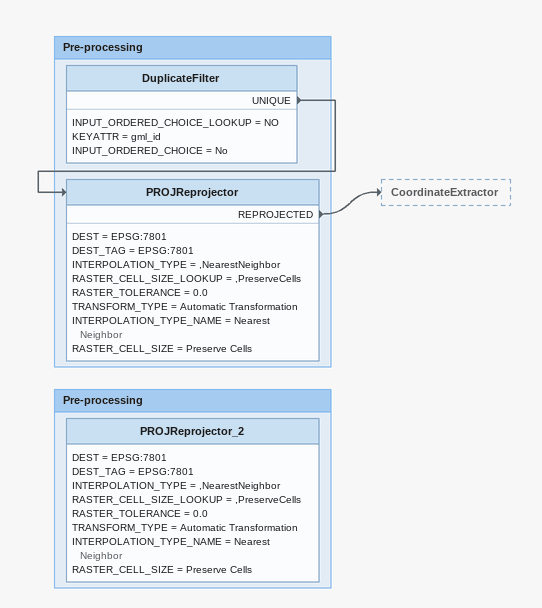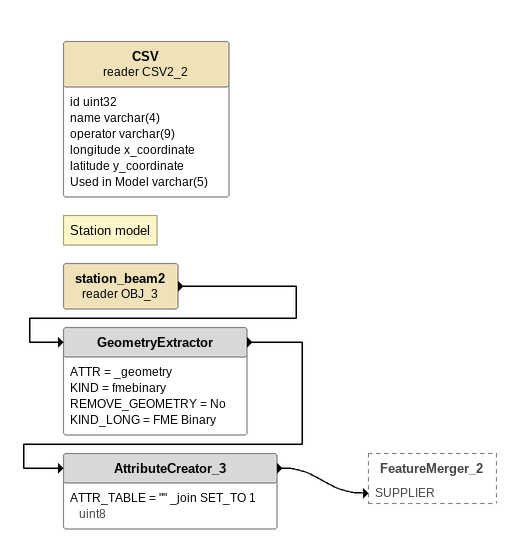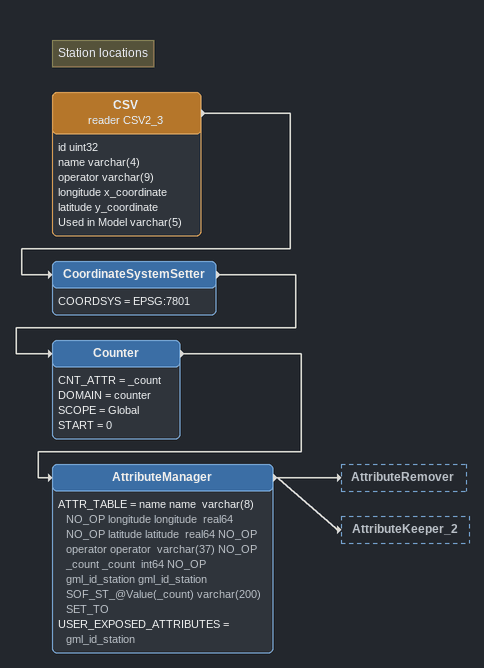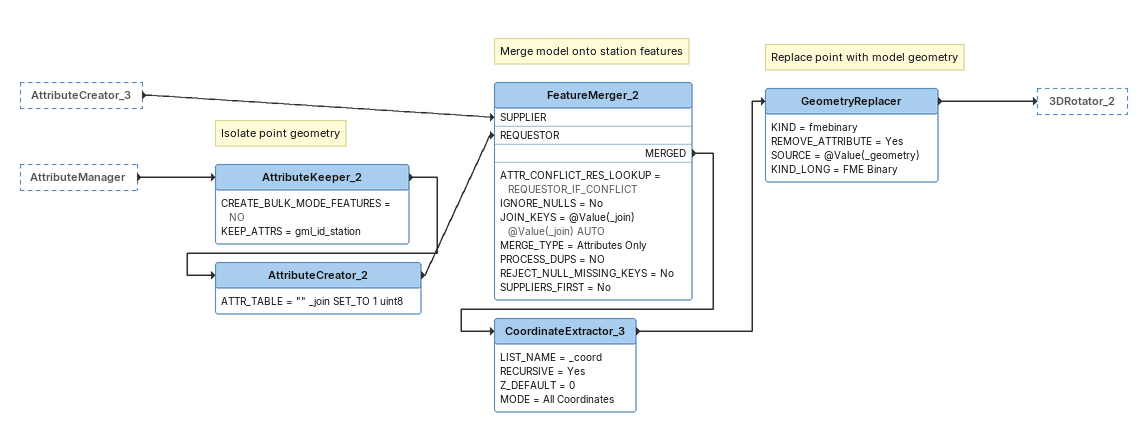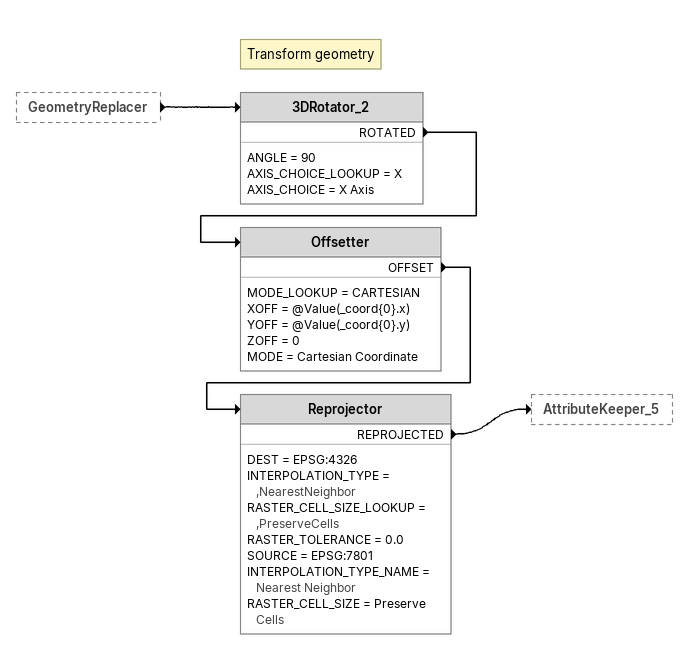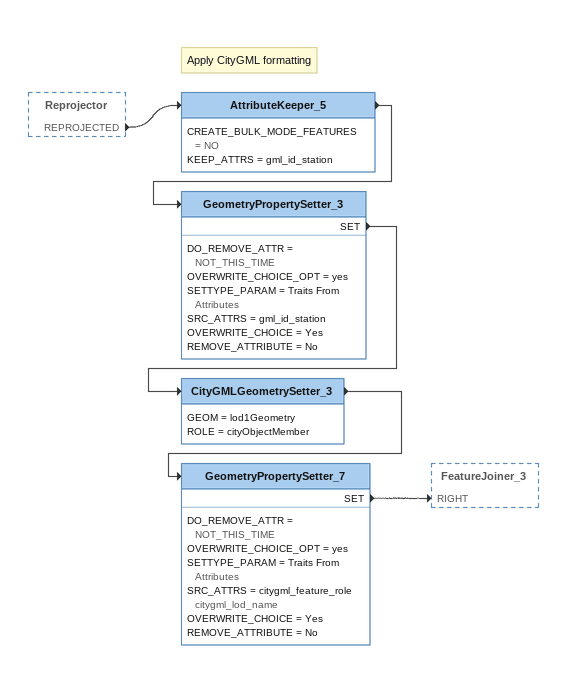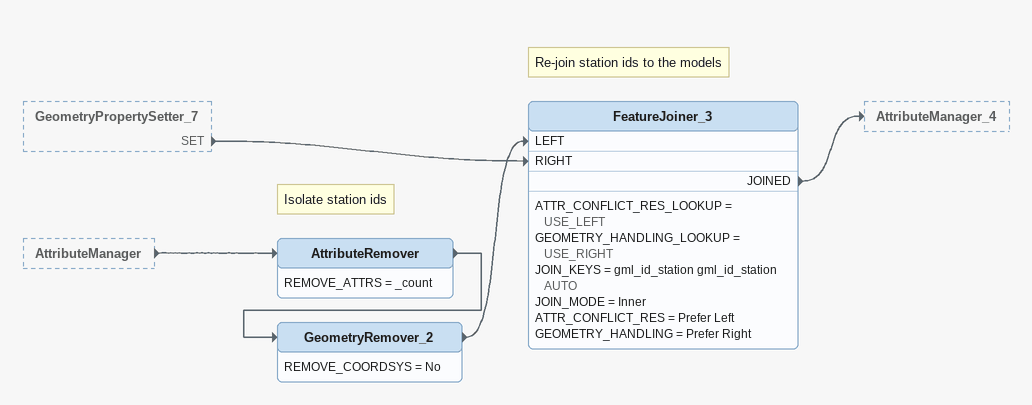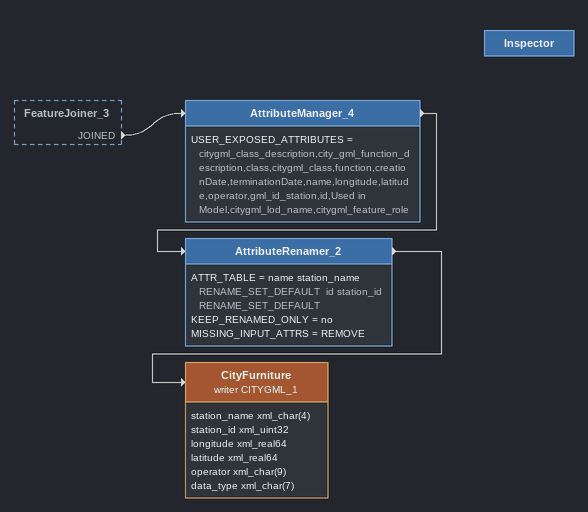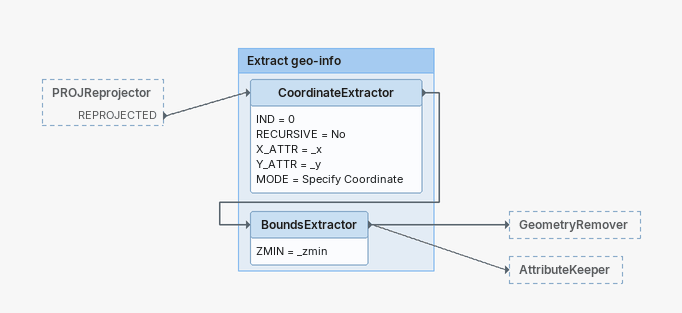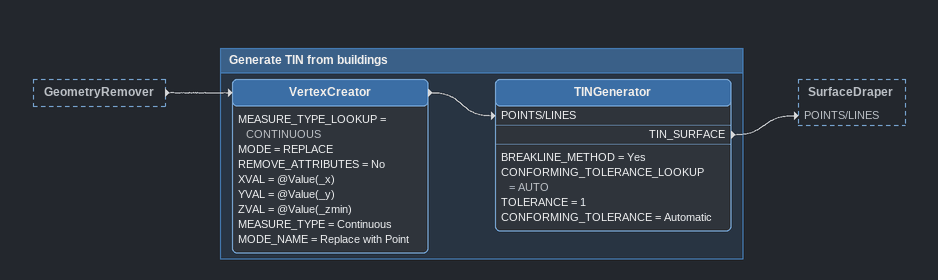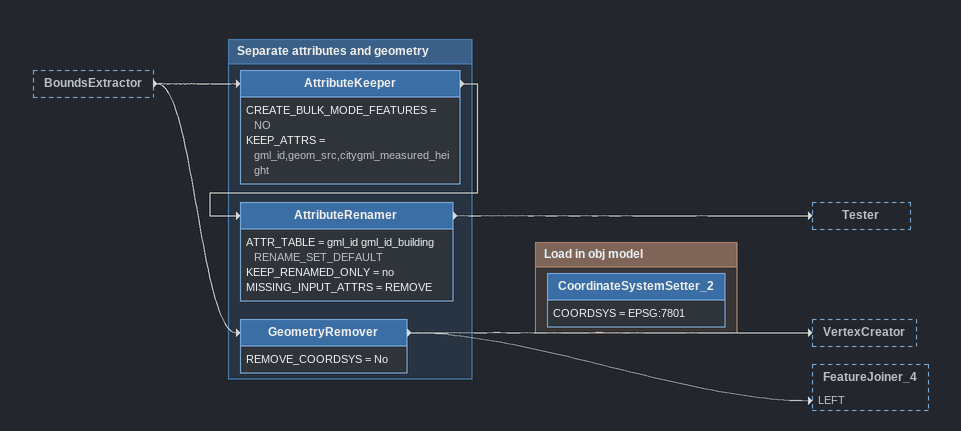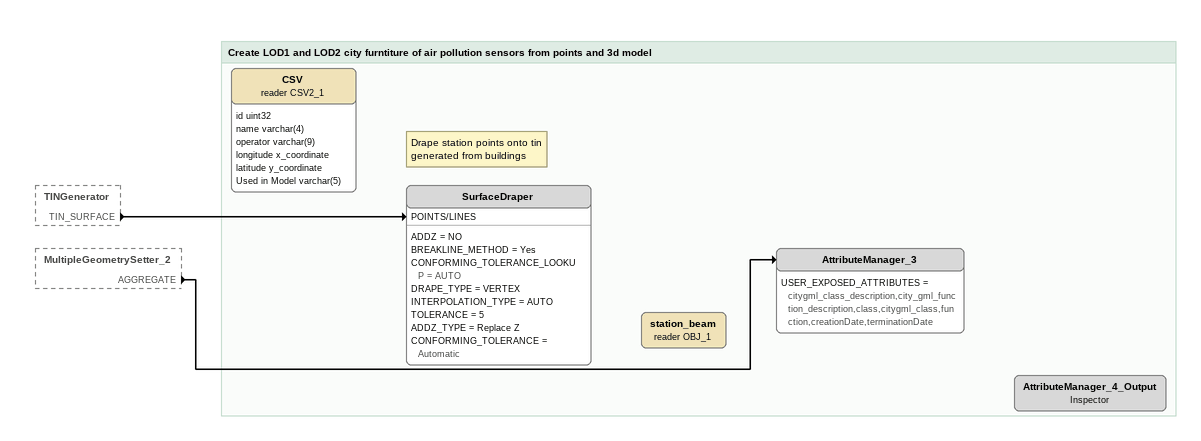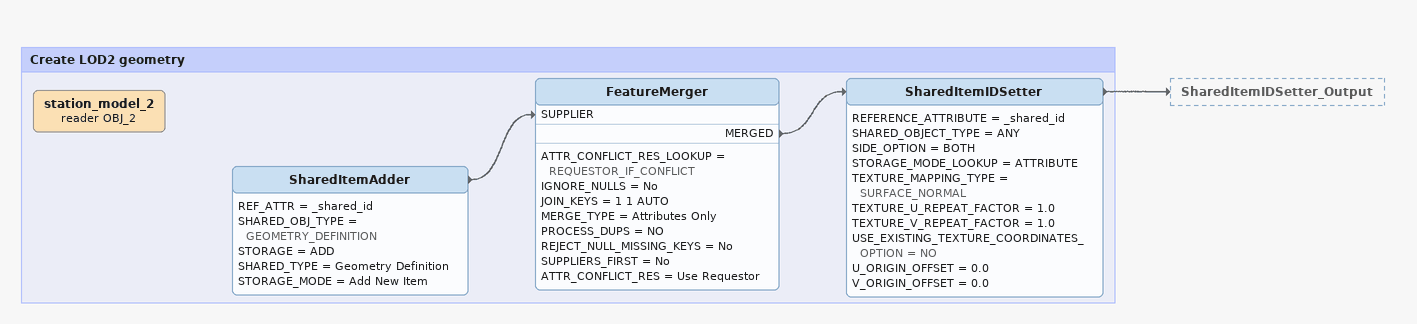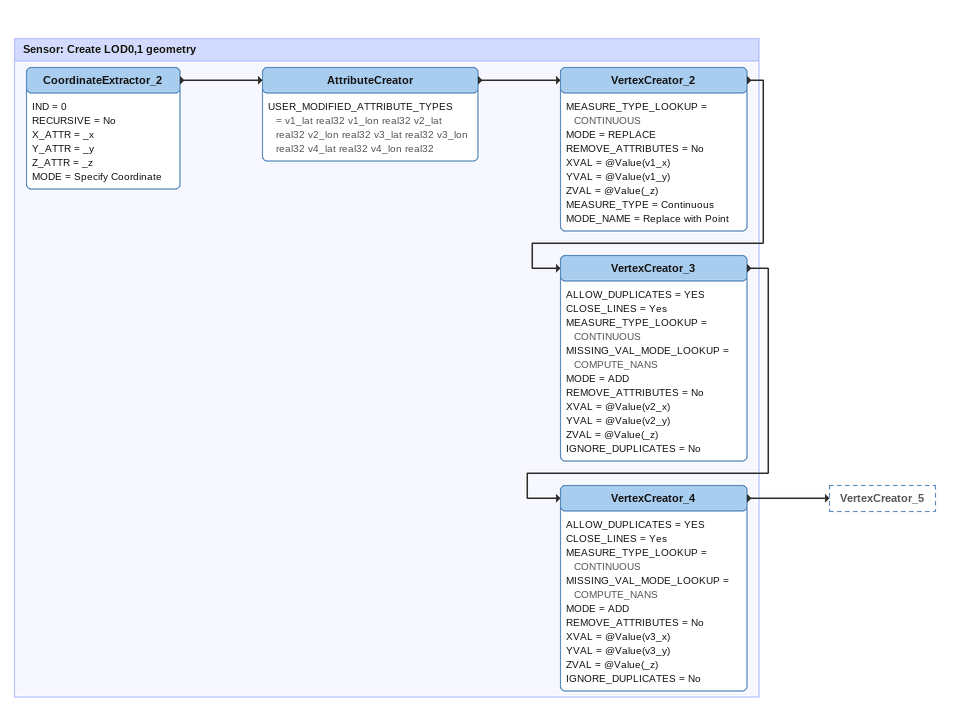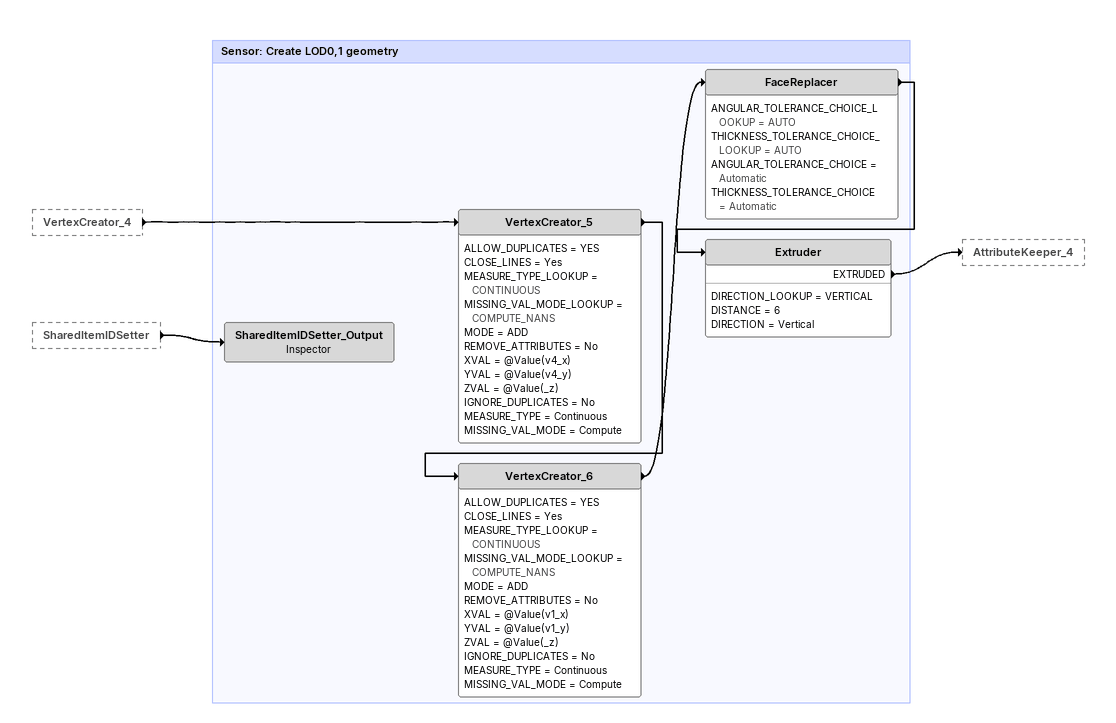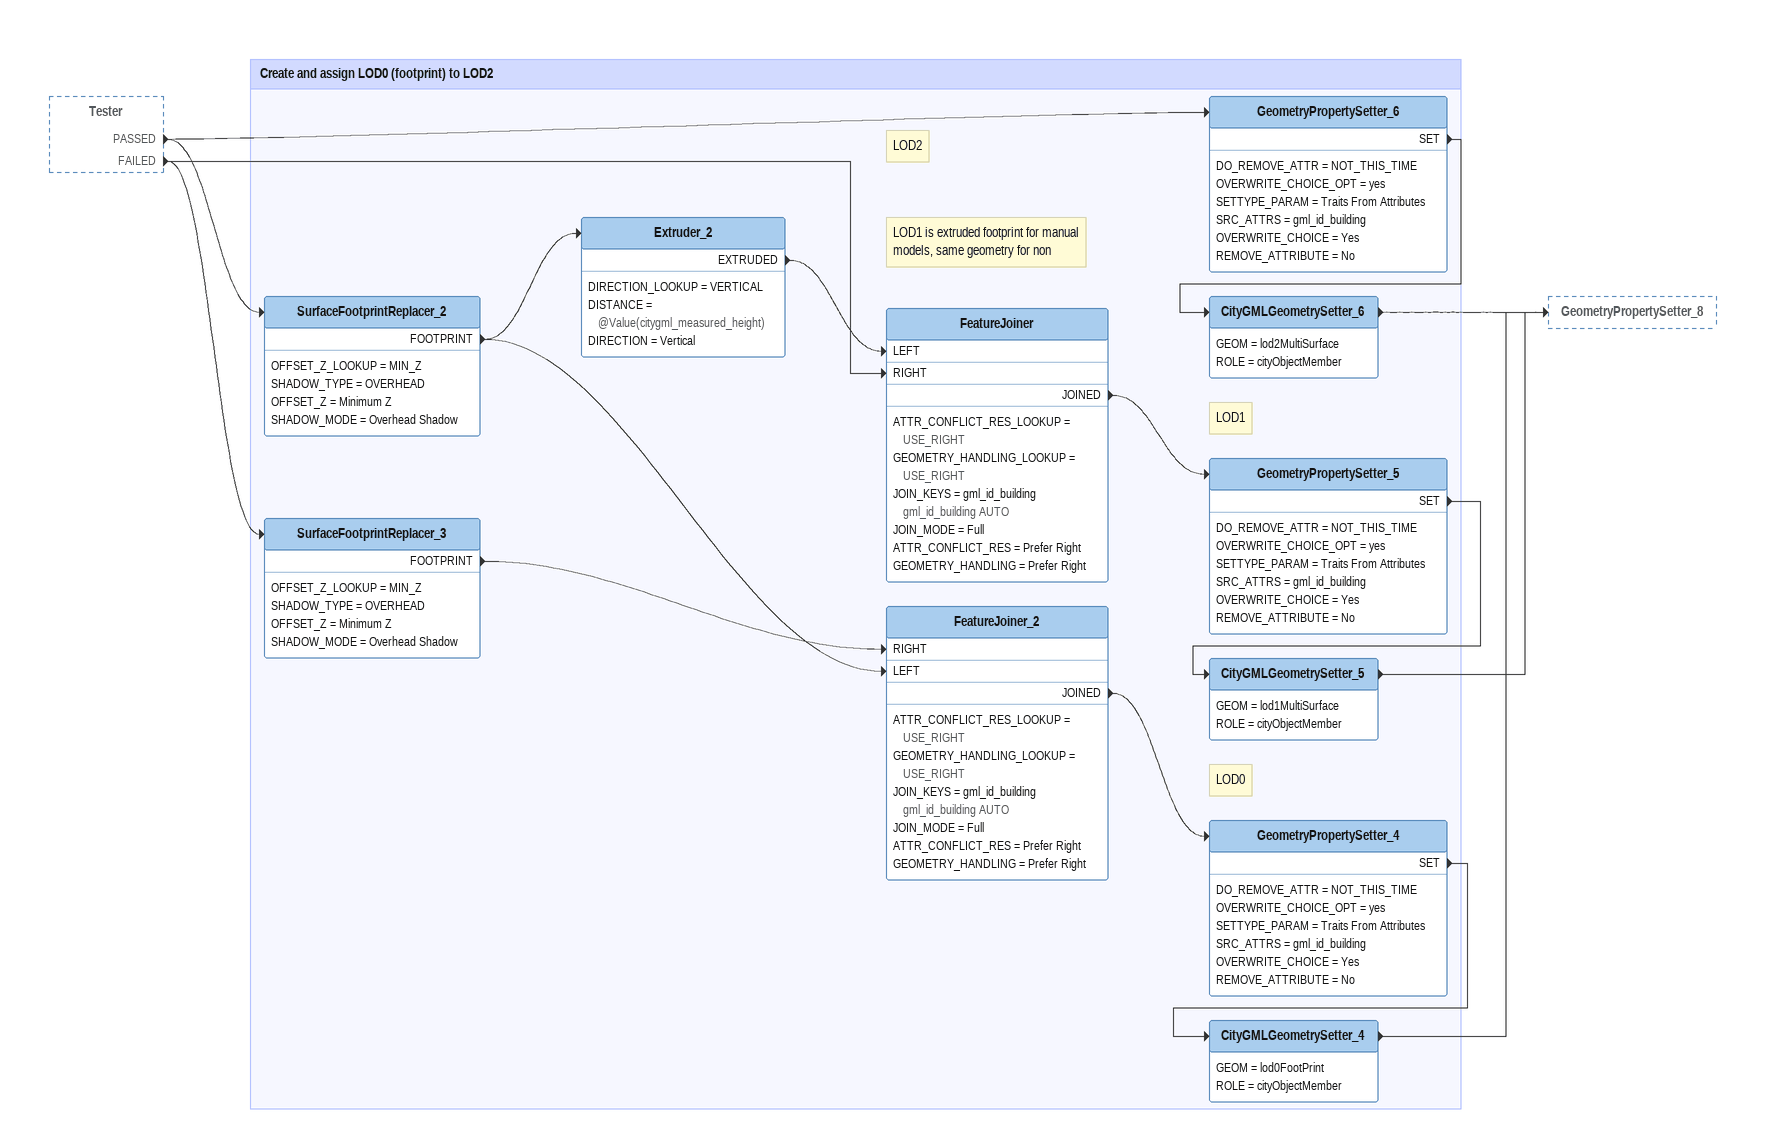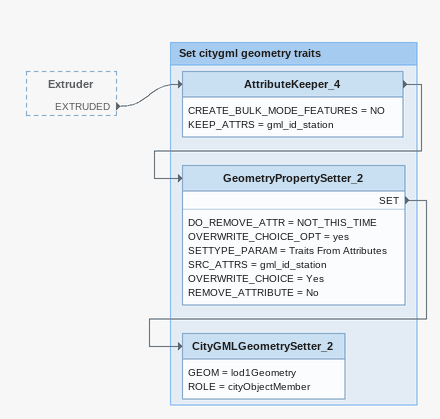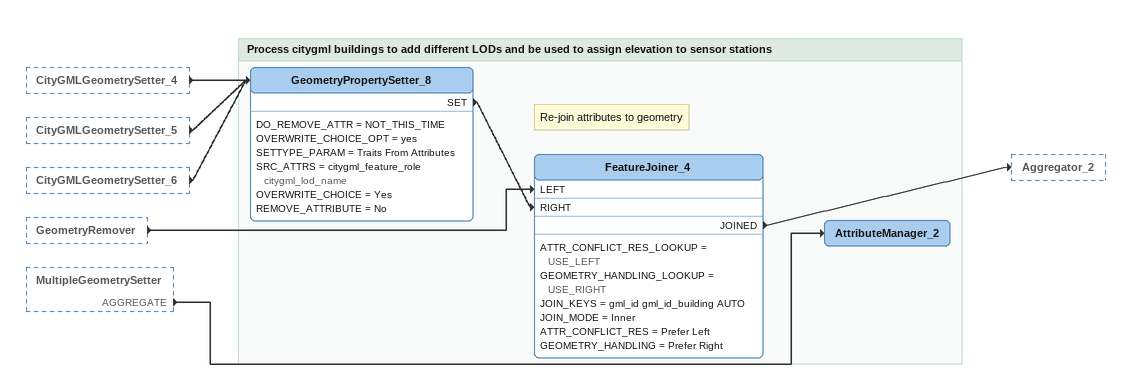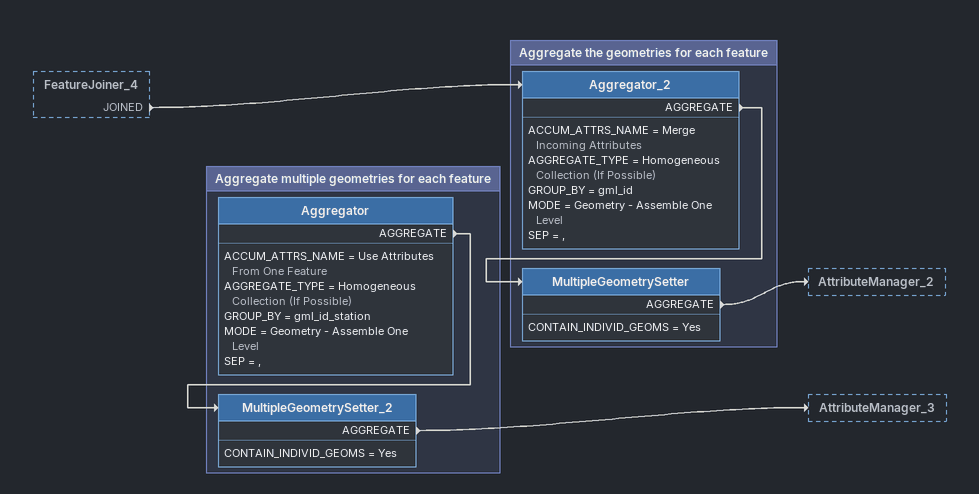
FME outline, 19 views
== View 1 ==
Bookmark: Pre-processing
DuplicateFilter
    INPUT_ORDERED_CHOICE_LOOKUP = NO
    KEYATTR = gml_id
    INPUT_ORDERED_CHOICE = No
    UNIQUE -> PROJReprojector
PROJReprojector
    DEST = EPSG:7801
    DEST_TAG = EPSG:7801
    INTERPOLATION_TYPE = ,NearestNeighbor
    RASTER_CELL_SIZE_LOOKUP = ,PreserveCells
    RASTER_TOLERANCE = 0.0
    TRANSFORM_TYPE = Automatic Transformation
    INTERPOLATION_TYPE_NAME = Nearest Neighbor
    RASTER_CELL_SIZE = Preserve Cells
    REPROJECTED -> CoordinateExtractor

Bookmark: Pre-processing
PROJReprojector_2
    DEST = EPSG:7801
    DEST_TAG = EPSG:7801
    INTERPOLATION_TYPE = ,NearestNeighbor
    RASTER_CELL_SIZE_LOOKUP = ,PreserveCells
    RASTER_TOLERANCE = 0.0
    TRANSFORM_TYPE = Automatic Transformation
    INTERPOLATION_TYPE_NAME = Nearest Neighbor
    RASTER_CELL_SIZE = Preserve Cells

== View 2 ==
CSV (reader CSV2_2)
    attributes: id uint32, name varchar(4), operator varchar(9), longitude x_coordinate, latitude y_coordinate, Used in Model varchar(5)
Note: Station model
station_beam2 (reader OBJ_3)
    -> GeometryExtractor
GeometryExtractor
    ATTR = _geometry
    KIND = fmebinary
    REMOVE_GEOMETRY = No
    KIND_LONG = FME Binary
    -> AttributeCreator_3
AttributeCreator_3
    ATTR_TABLE = "" _join SET_TO 1 uint8
    -> FeatureMerger_2 [SUPPLIER]

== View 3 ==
Note: Station locations
CSV (reader CSV2_3)
    attributes: id uint32, name varchar(4), operator varchar(9), longitude x_coordinate, latitude y_coordinate, Used in Model varchar(5)
    -> CoordinateSystemSetter
CoordinateSystemSetter
    COORDSYS = EPSG:7801
    -> Counter
Counter
    CNT_ATTR = _count
    DOMAIN = counter
    SCOPE = Global
    START = 0
    -> AttributeManager
AttributeManager
    ATTR_TABLE = name name  varchar(8) NO_OP longitude longitude  real64 NO_OP latitude latitude  real64 NO_OP operator operator  varchar(37) NO_OP _count _count  int64 NO_OP gml_id_station gml_id_station SOF_ST_@Value(_count) varchar(200) SET_TO
    USER_EXPOSED_ATTRIBUTES = gml_id_station
    -> AttributeRemover
    -> AttributeKeeper_2

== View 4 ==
AttributeCreator_3 [outside]
    -> FeatureMerger_2 [SUPPLIER]
AttributeManager [outside]
    -> AttributeKeeper_2
Note: Isolate point geometry
AttributeKeeper_2
    CREATE_BULK_MODE_FEATURES = NO
    KEEP_ATTRS = gml_id_station
    -> AttributeCreator_2
AttributeCreator_2
    ATTR_TABLE = "" _join SET_TO 1 uint8
    -> FeatureMerger_2 [REQUESTOR]
Note: Merge model onto station features
FeatureMerger_2
    ATTR_CONFLICT_RES_LOOKUP = REQUESTOR_IF_CONFLICT
    IGNORE_NULLS = No
    JOIN_KEYS = @Value(_join) @Value(_join) AUTO
    MERGE_TYPE = Attributes Only
    PROCESS_DUPS = NO
    REJECT_NULL_MISSING_KEYS = No
    SUPPLIERS_FIRST = No
    MERGED -> CoordinateExtractor_3
CoordinateExtractor_3
    LIST_NAME = _coord
    RECURSIVE = Yes
    Z_DEFAULT = 0
    MODE = All Coordinates
    -> GeometryReplacer
Note: Replace point with model geometry
GeometryReplacer
    KIND = fmebinary
    REMOVE_ATTRIBUTE = Yes
    SOURCE = @Value(_geometry)
    KIND_LONG = FME Binary
    -> 3DRotator_2

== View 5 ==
GeometryReplacer [outside]
    -> 3DRotator_2
Note: Transform geometry
3DRotator_2
    ANGLE = 90
    AXIS_CHOICE_LOOKUP = X
    AXIS_CHOICE = X Axis
    ROTATED -> Offsetter
Offsetter
    MODE_LOOKUP = CARTESIAN
    XOFF = @Value(_coord{0}.x)
    YOFF = @Value(_coord{0}.y)
    ZOFF = 0
    MODE = Cartesian Coordinate
    OFFSET -> Reprojector
Reprojector
    DEST = EPSG:4326
    INTERPOLATION_TYPE = ,NearestNeighbor
    RASTER_CELL_SIZE_LOOKUP = ,PreserveCells
    RASTER_TOLERANCE = 0.0
    SOURCE = EPSG:7801
    INTERPOLATION_TYPE_NAME = Nearest Neighbor
    RASTER_CELL_SIZE = Preserve Cells
    REPROJECTED -> AttributeKeeper_5

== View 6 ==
Reprojector [outside]
    REPROJECTED -> AttributeKeeper_5
Note: Apply CityGML formatting
AttributeKeeper_5
    CREATE_BULK_MODE_FEATURES = NO
    KEEP_ATTRS = gml_id_station
    -> GeometryPropertySetter_3
GeometryPropertySetter_3
    DO_REMOVE_ATTR = NOT_THIS_TIME
    OVERWRITE_CHOICE_OPT = yes
    SETTYPE_PARAM = Traits From Attributes
    SRC_ATTRS = gml_id_station
    OVERWRITE_CHOICE = Yes
    REMOVE_ATTRIBUTE = No
    SET -> CityGMLGeometrySetter_3
CityGMLGeometrySetter_3
    GEOM = lod1Geometry
    ROLE = cityObjectMember
    -> GeometryPropertySetter_7
GeometryPropertySetter_7
    DO_REMOVE_ATTR = NOT_THIS_TIME
    OVERWRITE_CHOICE_OPT = yes
    SETTYPE_PARAM = Traits From Attributes
    SRC_ATTRS = citygml_feature_role citygml_lod_name
    OVERWRITE_CHOICE = Yes
    REMOVE_ATTRIBUTE = No
    SET -> FeatureJoiner_3 [RIGHT]

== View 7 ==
GeometryPropertySetter_7 [outside]
    SET -> FeatureJoiner_3 [RIGHT]
AttributeManager [outside]
    -> AttributeRemover
Note: Isolate station ids
AttributeRemover
    REMOVE_ATTRS = _count
    -> GeometryRemover_2
GeometryRemover_2
    REMOVE_COORDSYS = No
    -> FeatureJoiner_3 [LEFT]
Note: Re-join station ids to the models
FeatureJoiner_3
    ATTR_CONFLICT_RES_LOOKUP = USE_LEFT
    GEOMETRY_HANDLING_LOOKUP = USE_RIGHT
    JOIN_KEYS = gml_id_station gml_id_station AUTO
    JOIN_MODE = Inner
    ATTR_CONFLICT_RES = Prefer Left
    GEOMETRY_HANDLING = Prefer Right
    JOINED -> AttributeManager_4

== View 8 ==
FeatureJoiner_3 [outside]
    JOINED -> AttributeManager_4
AttributeManager_4
    USER_EXPOSED_ATTRIBUTES = citygml_class_description,city_gml_function_description,class,citygml_class,function,creationDate,terminationDate,name,longitude,latitude,operator,gml_id_station,id,Used in Model,citygml_lod_name,citygml_feature_role
    -> AttributeRenamer_2
AttributeRenamer_2
    ATTR_TABLE = name station_name RENAME_SET_DEFAULT  id station_id RENAME_SET_DEFAULT
    KEEP_RENAMED_ONLY = no
    MISSING_INPUT_ATTRS = REMOVE
    -> CityFurniture (writer CITYGML_1)
CityFurniture (writer CITYGML_1)
    attributes: station_name xml_char(4), station_id xml_uint32, longitude xml_real64, latitude xml_real64, operator xml_char(9), data_type xml_char(7)
Inspector

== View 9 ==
PROJReprojector [outside]
    REPROJECTED -> CoordinateExtractor

Bookmark: Extract geo-info
CoordinateExtractor
    IND = 0
    RECURSIVE = No
    X_ATTR = _x
    Y_ATTR = _y
    MODE = Specify Coordinate
    -> BoundsExtractor
BoundsExtractor
    ZMIN = _zmin
    -> GeometryRemover
    -> AttributeKeeper

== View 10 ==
GeometryRemover [outside]
    -> VertexCreator

Bookmark: Generate TIN from buildings
VertexCreator
    MEASURE_TYPE_LOOKUP = CONTINUOUS
    MODE = REPLACE
    REMOVE_ATTRIBUTES = No
    XVAL = @Value(_x)
    YVAL = @Value(_y)
    ZVAL = @Value(_zmin)
    MEASURE_TYPE = Continuous
    MODE_NAME = Replace with Point
    -> TINGenerator [POINTS/LINES]
TINGenerator
    BREAKLINE_METHOD = Yes
    CONFORMING_TOLERANCE_LOOKUP = AUTO
    TOLERANCE = 1
    CONFORMING_TOLERANCE = Automatic
    TIN_SURFACE -> SurfaceDraper [POINTS/LINES]

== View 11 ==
BoundsExtractor [outside]
    -> GeometryRemover
    -> AttributeKeeper

Bookmark: Separate attributes and geometry
AttributeKeeper
    CREATE_BULK_MODE_FEATURES = NO
    KEEP_ATTRS = gml_id,geom_src,citygml_measured_height
    -> AttributeRenamer
AttributeRenamer
    ATTR_TABLE = gml_id gml_id_building RENAME_SET_DEFAULT
    KEEP_RENAMED_ONLY = no
    MISSING_INPUT_ATTRS = REMOVE
    -> Tester
GeometryRemover
    REMOVE_COORDSYS = No
    -> VertexCreator
    -> FeatureJoiner_4 [LEFT]

Bookmark: Load in obj model
CoordinateSystemSetter_2
    COORDSYS = EPSG:7801

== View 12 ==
TINGenerator [outside]
    TIN_SURFACE -> SurfaceDraper [POINTS/LINES]
MultipleGeometrySetter_2 [outside]
    AGGREGATE -> AttributeManager_3

Bookmark: Create LOD1 and LOD2 city furntiture of air pollution sensors from points and 3d model
CSV (reader CSV2_1)
    attributes: id uint32, name varchar(4), operator varchar(9), longitude x_coordinate, latitude y_coordinate, Used in Model varchar(5)
Note: Drape station points onto tin generated from buildings
SurfaceDraper
    ADDZ = NO
    BREAKLINE_METHOD = Yes
    CONFORMING_TOLERANCE_LOOKUP = AUTO
    DRAPE_TYPE = VERTEX
    INTERPOLATION_TYPE = AUTO
    TOLERANCE = 5
    ADDZ_TYPE = Replace Z
    CONFORMING_TOLERANCE = Automatic
station_beam (reader OBJ_1)
AttributeManager_3
    USER_EXPOSED_ATTRIBUTES = citygml_class_description,city_gml_function_description,class,citygml_class,function,creationDate,terminationDate
AttributeManager_4_Output: Inspector

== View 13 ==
Bookmark: Create LOD2 geometry
station_model_2 (reader OBJ_2)
SharedItemAdder
    REF_ATTR = _shared_id
    SHARED_OBJ_TYPE = GEOMETRY_DEFINITION
    STORAGE = ADD
    SHARED_TYPE = Geometry Definition
    STORAGE_MODE = Add New Item
    -> FeatureMerger [SUPPLIER]
FeatureMerger
    ATTR_CONFLICT_RES_LOOKUP = REQUESTOR_IF_CONFLICT
    IGNORE_NULLS = No
    JOIN_KEYS = 1 1 AUTO
    MERGE_TYPE = Attributes Only
    PROCESS_DUPS = NO
    REJECT_NULL_MISSING_KEYS = No
    SUPPLIERS_FIRST = No
    ATTR_CONFLICT_RES = Use Requestor
    MERGED -> SharedItemIDSetter
SharedItemIDSetter
    REFERENCE_ATTRIBUTE = _shared_id
    SHARED_OBJECT_TYPE = ANY
    SIDE_OPTION = BOTH
    STORAGE_MODE_LOOKUP = ATTRIBUTE
    TEXTURE_MAPPING_TYPE = SURFACE_NORMAL
    TEXTURE_U_REPEAT_FACTOR = 1.0
    TEXTURE_V_REPEAT_FACTOR = 1.0
    USE_EXISTING_TEXTURE_COORDINATES_OPTION = NO
    U_ORIGIN_OFFSET = 0.0
    V_ORIGIN_OFFSET = 0.0
    -> SharedItemIDSetter_Output

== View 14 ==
Bookmark: Sensor: Create LOD0,1 geometry
CoordinateExtractor_2
    IND = 0
    RECURSIVE = No
    X_ATTR = _x
    Y_ATTR = _y
    Z_ATTR = _z
    MODE = Specify Coordinate
    -> AttributeCreator
AttributeCreator
    USER_MODIFIED_ATTRIBUTE_TYPES = v1_lat real32 v1_lon real32 v2_lat real32 v2_lon real32 v3_lat real32 v3_lon real32 v4_lat real32 v4_lon real32
    -> VertexCreator_2
VertexCreator_2
    MEASURE_TYPE_LOOKUP = CONTINUOUS
    MODE = REPLACE
    REMOVE_ATTRIBUTES = No
    XVAL = @Value(v1_x)
    YVAL = @Value(v1_y)
    ZVAL = @Value(_z)
    MEASURE_TYPE = Continuous
    MODE_NAME = Replace with Point
    -> VertexCreator_3
VertexCreator_3
    ALLOW_DUPLICATES = YES
    CLOSE_LINES = Yes
    MEASURE_TYPE_LOOKUP = CONTINUOUS
    MISSING_VAL_MODE_LOOKUP = COMPUTE_NANS
    MODE = ADD
    REMOVE_ATTRIBUTES = No
    XVAL = @Value(v2_x)
    YVAL = @Value(v2_y)
    ZVAL = @Value(_z)
    IGNORE_DUPLICATES = No
    -> VertexCreator_4
VertexCreator_4
    ALLOW_DUPLICATES = YES
    CLOSE_LINES = Yes
    MEASURE_TYPE_LOOKUP = CONTINUOUS
    MISSING_VAL_MODE_LOOKUP = COMPUTE_NANS
    MODE = ADD
    REMOVE_ATTRIBUTES = No
    XVAL = @Value(v3_x)
    YVAL = @Value(v3_y)
    ZVAL = @Value(_z)
    IGNORE_DUPLICATES = No
    -> VertexCreator_5

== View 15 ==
VertexCreator_4 [outside]
    -> VertexCreator_5
SharedItemIDSetter [outside]
    -> SharedItemIDSetter_Output

Bookmark: Sensor: Create LOD0,1 geometry
VertexCreator_5
    ALLOW_DUPLICATES = YES
    CLOSE_LINES = Yes
    MEASURE_TYPE_LOOKUP = CONTINUOUS
    MISSING_VAL_MODE_LOOKUP = COMPUTE_NANS
    MODE = ADD
    REMOVE_ATTRIBUTES = No
    XVAL = @Value(v4_x)
    YVAL = @Value(v4_y)
    ZVAL = @Value(_z)
    IGNORE_DUPLICATES = No
    MEASURE_TYPE = Continuous
    MISSING_VAL_MODE = Compute
    -> VertexCreator_6
VertexCreator_6
    ALLOW_DUPLICATES = YES
    CLOSE_LINES = Yes
    MEASURE_TYPE_LOOKUP = CONTINUOUS
    MISSING_VAL_MODE_LOOKUP = COMPUTE_NANS
    MODE = ADD
    REMOVE_ATTRIBUTES = No
    XVAL = @Value(v1_x)
    YVAL = @Value(v1_y)
    ZVAL = @Value(_z)
    IGNORE_DUPLICATES = No
    MEASURE_TYPE = Continuous
    MISSING_VAL_MODE = Compute
    -> FaceReplacer
FaceReplacer
    ANGULAR_TOLERANCE_CHOICE_LOOKUP = AUTO
    THICKNESS_TOLERANCE_CHOICE_LOOKUP = AUTO
    ANGULAR_TOLERANCE_CHOICE = Automatic
    THICKNESS_TOLERANCE_CHOICE = Automatic
    -> Extruder
Extruder
    DIRECTION_LOOKUP = VERTICAL
    DISTANCE = 6
    DIRECTION = Vertical
    EXTRUDED -> AttributeKeeper_4
SharedItemIDSetter_Output: Inspector

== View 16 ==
Tester [outside]
    PASSED -> GeometryPropertySetter_6
    PASSED -> SurfaceFootprintReplacer_2
    FAILED -> SurfaceFootprintReplacer_3
    FAILED -> FeatureJoiner [RIGHT]

Bookmark: Create and assign LOD0 (footprint) to LOD2
GeometryPropertySetter_6
    DO_REMOVE_ATTR = NOT_THIS_TIME
    OVERWRITE_CHOICE_OPT = yes
    SETTYPE_PARAM = Traits From Attributes
    SRC_ATTRS = gml_id_building
    OVERWRITE_CHOICE = Yes
    REMOVE_ATTRIBUTE = No
    SET -> CityGMLGeometrySetter_6
Note: LOD2
CityGMLGeometrySetter_6
    GEOM = lod2MultiSurface
    ROLE = cityObjectMember
    -> GeometryPropertySetter_8
SurfaceFootprintReplacer_2
    OFFSET_Z_LOOKUP = MIN_Z
    SHADOW_TYPE = OVERHEAD
    OFFSET_Z = Minimum Z
    SHADOW_MODE = Overhead Shadow
    FOOTPRINT -> Extruder_2
    FOOTPRINT -> FeatureJoiner_2 [LEFT]
Extruder_2
    DIRECTION_LOOKUP = VERTICAL
    DISTANCE = @Value(citygml_measured_height)
    DIRECTION = Vertical
    EXTRUDED -> FeatureJoiner [LEFT]
Note: LOD1 is extruded footprint for manual models, same geometry for non
FeatureJoiner
    ATTR_CONFLICT_RES_LOOKUP = USE_RIGHT
    GEOMETRY_HANDLING_LOOKUP = USE_RIGHT
    JOIN_KEYS = gml_id_building gml_id_building AUTO
    JOIN_MODE = Full
    ATTR_CONFLICT_RES = Prefer Right
    GEOMETRY_HANDLING = Prefer Right
    JOINED -> GeometryPropertySetter_5
Note: LOD1
GeometryPropertySetter_5
    DO_REMOVE_ATTR = NOT_THIS_TIME
    OVERWRITE_CHOICE_OPT = yes
    SETTYPE_PARAM = Traits From Attributes
    SRC_ATTRS = gml_id_building
    OVERWRITE_CHOICE = Yes
    REMOVE_ATTRIBUTE = No
    SET -> CityGMLGeometrySetter_5
CityGMLGeometrySetter_5
    GEOM = lod1MultiSurface
    ROLE = cityObjectMember
    -> GeometryPropertySetter_8
SurfaceFootprintReplacer_3
    OFFSET_Z_LOOKUP = MIN_Z
    SHADOW_TYPE = OVERHEAD
    OFFSET_Z = Minimum Z
    SHADOW_MODE = Overhead Shadow
    FOOTPRINT -> FeatureJoiner_2 [RIGHT]
FeatureJoiner_2
    ATTR_CONFLICT_RES_LOOKUP = USE_RIGHT
    GEOMETRY_HANDLING_LOOKUP = USE_RIGHT
    JOIN_KEYS = gml_id_building gml_id_building AUTO
    JOIN_MODE = Full
    ATTR_CONFLICT_RES = Prefer Right
    GEOMETRY_HANDLING = Prefer Right
    JOINED -> GeometryPropertySetter_4
Note: LOD0
GeometryPropertySetter_4
    DO_REMOVE_ATTR = NOT_THIS_TIME
    OVERWRITE_CHOICE_OPT = yes
    SETTYPE_PARAM = Traits From Attributes
    SRC_ATTRS = gml_id_building
    OVERWRITE_CHOICE = Yes
    REMOVE_ATTRIBUTE = No
    SET -> CityGMLGeometrySetter_4
CityGMLGeometrySetter_4
    GEOM = lod0FootPrint
    ROLE = cityObjectMember
    -> GeometryPropertySetter_8

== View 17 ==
Extruder [outside]
    EXTRUDED -> AttributeKeeper_4

Bookmark: Set citygml geometry traits
AttributeKeeper_4
    CREATE_BULK_MODE_FEATURES = NO
    KEEP_ATTRS = gml_id_station
    -> GeometryPropertySetter_2
GeometryPropertySetter_2
    DO_REMOVE_ATTR = NOT_THIS_TIME
    OVERWRITE_CHOICE_OPT = yes
    SETTYPE_PARAM = Traits From Attributes
    SRC_ATTRS = gml_id_station
    OVERWRITE_CHOICE = Yes
    REMOVE_ATTRIBUTE = No
    SET -> CityGMLGeometrySetter_2
CityGMLGeometrySetter_2
    GEOM = lod1Geometry
    ROLE = cityObjectMember

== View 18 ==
CityGMLGeometrySetter_4 [outside]
    -> GeometryPropertySetter_8
CityGMLGeometrySetter_5 [outside]
    -> GeometryPropertySetter_8
CityGMLGeometrySetter_6 [outside]
    -> GeometryPropertySetter_8
GeometryRemover [outside]
    -> FeatureJoiner_4 [LEFT]
MultipleGeometrySetter [outside]
    AGGREGATE -> AttributeManager_2

Bookmark: Process citygml buildings to add different LODs and be used to assign elevation to sensor stations
GeometryPropertySetter_8
    DO_REMOVE_ATTR = NOT_THIS_TIME
    OVERWRITE_CHOICE_OPT = yes
    SETTYPE_PARAM = Traits From Attributes
    SRC_ATTRS = citygml_feature_role citygml_lod_name
    OVERWRITE_CHOICE = Yes
    REMOVE_ATTRIBUTE = No
    SET -> FeatureJoiner_4 [RIGHT]
Note: Re-join attributes to geometry
FeatureJoiner_4
    ATTR_CONFLICT_RES_LOOKUP = USE_LEFT
    GEOMETRY_HANDLING_LOOKUP = USE_RIGHT
    JOIN_KEYS = gml_id gml_id_building AUTO
    JOIN_MODE = Inner
    ATTR_CONFLICT_RES = Prefer Left
    GEOMETRY_HANDLING = Prefer Right
    JOINED -> Aggregator_2
AttributeManager_2

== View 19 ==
FeatureJoiner_4 [outside]
    JOINED -> Aggregator_2

Bookmark: Aggregate the geometries for each feature
Aggregator_2
    ACCUM_ATTRS_NAME = Merge Incoming Attributes
    AGGREGATE_TYPE = Homogeneous Collection (If Possible)
    GROUP_BY = gml_id
    MODE = Geometry - Assemble One Level
    SEP = ,
    AGGREGATE -> MultipleGeometrySetter
MultipleGeometrySetter
    CONTAIN_INDIVID_GEOMS = Yes
    AGGREGATE -> AttributeManager_2

Bookmark: Aggregate multiple geometries for each feature
Aggregator
    ACCUM_ATTRS_NAME = Use Attributes From One Feature
    AGGREGATE_TYPE = Homogeneous Collection (If Possible)
    GROUP_BY = gml_id_station
    MODE = Geometry - Assemble One Level
    SEP = ,
    AGGREGATE -> MultipleGeometrySetter_2
MultipleGeometrySetter_2
    CONTAIN_INDIVID_GEOMS = Yes
    AGGREGATE -> AttributeManager_3
